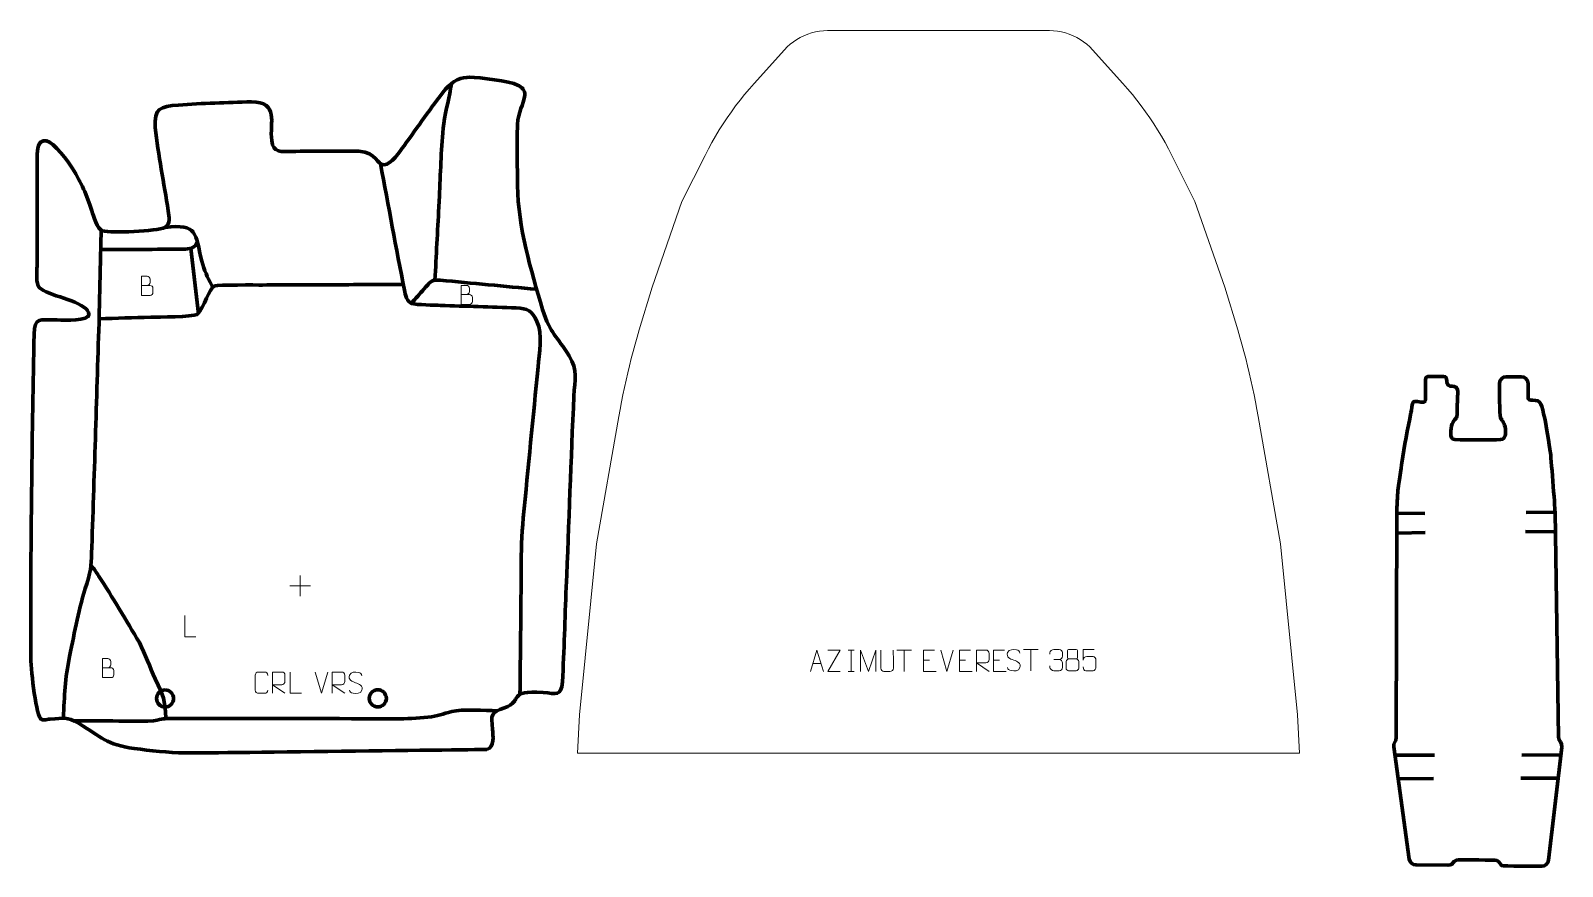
# Model space of a CAD drawing. Header units: millimetres. Extents: x 106 to 1898, y -1 to 976.
import ezdxf

# ---------------------------------------------------------------- set-up
doc = ezdxf.new("R2010")
doc.units = ezdxf.units.MM
for name, color, linetype in [('_home_sasha_proj_2025_eva_layout_dxf_samples_TOYOTA_COROLLA_VERSO_1_layer 2', 7, 'Continuous'), ('_home_sasha_proj_2025_eva_layout_dxf_samples_TOYOTA_COROLLA_VERSO_1_layer 3', 7, 'Continuous'), ('_home_sasha_proj_2025_eva_layout_dxf_samples_ДЕКА_KUGOO_M4_PRO_JILONG_1_layer 2', 7, 'Continuous'), ('_home_sasha_proj_2025_eva_layout_dxf_samples_ДЕКА_KUGOO_M4_PRO_JILONG_1_layer 3', 7, 'Continuous'), ('_home_sasha_proj_2025_eva_layout_dxf_samples_Лодка_Азимут_Эверест_385_1_layer 1', 7, 'Continuous')]:
    doc.layers.add(name, color=color, linetype=linetype)

msp = doc.modelspace()

# ---------------------------------------------------------------- linework, layer by layer
at = {"layer": '_home_sasha_proj_2025_eva_layout_dxf_samples_TOYOTA_COROLLA_VERSO_1_layer 2', "color": 142, "lineweight": 200}
for centre in [(263.7, 194.8), (512.5, 195)]:
    msp.add_ellipse(centre, major_axis=(0, 10), ratio=1, dxfattribs=at)
at = {"layer": '_home_sasha_proj_2025_eva_layout_dxf_samples_TOYOTA_COROLLA_VERSO_1_layer 2', "color": 140, "lineweight": 158}
for points, knots in [([(579.4, 684.2), (580.9, 712.6), (582.4, 741.1), (583.9, 769.6), (583.9, 769.6), (583.9, 769.6), (584.3, 777), (584.3, 777), (584.3, 777), (585.6, 803.2), (586.4, 830.3), (588.4, 856.3), (588.4, 856.3), (589.4, 870.4), (593.8, 888), (596.6, 902.3), (596.6, 902.3), (597.3, 906.2), (598.1, 910.2), (598.8, 914.1)], [0, 0, 0, 0, 0.166667, 0.166667, 0.166667, 0.166667, 0.333333, 0.333333, 0.333333, 0.333333, 0.5, 0.5, 0.5, 0.5, 0.666667, 0.666667, 0.666667, 0.666667, 1, 1, 1, 1]), ([(515.5, 820.5), (524.9, 771.1), (534.1, 721.7), (543.6, 672.3), (543.6, 672.3), (544.4, 667.8), (546.9, 658.4), (552, 656.9), (552, 656.9), (558.1, 655), (578.9, 654.9), (585.7, 654.6), (585.7, 654.6), (615.2, 653.5), (644.9, 652.9), (674.5, 651.6), (674.5, 651.6), (687.7, 651), (693.1, 648.3), (698.7, 635.8), (698.7, 635.8), (705.2, 621.3), (701.6, 598), (700, 582.6), (700, 582.6), (694.3, 523.8), (688.3, 464.9), (682.7, 406), (682.7, 406), (680.8, 385.1), (680.1, 367.3), (680.1, 346.3), (680.1, 346.3), (680.1, 300.9), (679.3, 255.5), (678.9, 210), (678.9, 210), (678.9, 206.5), (678.8, 203.1), (678.8, 199.6)], [0, 0, 0, 0, 0.090909, 0.090909, 0.090909, 0.090909, 0.181818, 0.181818, 0.181818, 0.181818, 0.272727, 0.272727, 0.272727, 0.272727, 0.363636, 0.363636, 0.363636, 0.363636, 0.454545, 0.454545, 0.454545, 0.454545, 0.545455, 0.545455, 0.545455, 0.545455, 0.636364, 0.636364, 0.636364, 0.636364, 0.727273, 0.727273, 0.727273, 0.727273, 0.818182, 0.818182, 0.818182, 0.818182, 1, 1, 1, 1]), ([(144.7, 172), (146, 198.4), (146.6, 217.8), (152, 244.1), (152, 244.1), (158.1, 273.8), (162.7, 299.8), (172, 328.9), (172, 328.9), (178, 347.8), (177.4, 352.6), (178, 371.9), (178, 371.9), (181.1, 462.1), (183.8, 552.4), (186.7, 642.7), (186.7, 642.7), (186.7, 642.7), (189, 742.5), (189, 742.5)], [0, 0, 0, 0, 0.166667, 0.166667, 0.166667, 0.166667, 0.333333, 0.333333, 0.333333, 0.333333, 0.5, 0.5, 0.5, 0.5, 0.666667, 0.666667, 0.666667, 0.666667, 1, 1, 1, 1]), ([(263.6, 745.8), (302.2, 749.9), (298.7, 739.6), (306.6, 706.3), (306.6, 706.3), (309.4, 694.9), (313.2, 688.2), (318.2, 677.9), (318.2, 677.9), (318.2, 677.9), (319, 676.3), (319, 676.3)], [0, 0, 0, 0, 0.25, 0.25, 0.25, 0.25, 0.5, 0.5, 0.5, 0.5, 1, 1, 1, 1]), ([(188.5, 719.9), (220.6, 720.1), (252.8, 720), (284.9, 720.4), (284.9, 720.4), (292.2, 720.5), (298.2, 720.7), (301.4, 728.4)], [0, 0, 0, 0, 0.333333, 0.333333, 0.333333, 0.333333, 1, 1, 1, 1]), ([(698.3, 673.4), (660.6, 676.9), (623, 680.5), (585.3, 684.1), (585.3, 684.1), (574.8, 685.1), (573.4, 681.3), (566.5, 673.6), (566.5, 673.6), (561.6, 668.1), (556.7, 662.5), (551.8, 657)], [0, 0, 0, 0, 0.25, 0.25, 0.25, 0.25, 0.5, 0.5, 0.5, 0.5, 1, 1, 1, 1]), ([(186.6, 638.9), (206.7, 639.6), (226.8, 640.2), (246.9, 640.8), (246.9, 640.8), (255.9, 641), (295.8, 640.7), (301.1, 644.1), (301.1, 644.1), (310.1, 652.9), (314.6, 674.4), (321.9, 677.4), (321.9, 677.4), (325.2, 678.7), (370.2, 678.4), (377.8, 678.4), (377.8, 678.4), (404.4, 678.5), (430.9, 678.5), (457.4, 678.7), (457.4, 678.7), (485.7, 678.8), (514, 679), (542.3, 679.1)], [0, 0, 0, 0, 0.142857, 0.142857, 0.142857, 0.142857, 0.285714, 0.285714, 0.285714, 0.285714, 0.428571, 0.428571, 0.428571, 0.428571, 0.571429, 0.571429, 0.571429, 0.571429, 0.714286, 0.714286, 0.714286, 0.714286, 1, 1, 1, 1]), ([(264.6, 171.4), (263.4, 196.1), (262.2, 195.1), (252.3, 217.7), (252.3, 217.7), (246, 231.8), (239.9, 246.1), (233.8, 260.3), (233.8, 260.3), (218, 286.1), (202.4, 313.1), (186, 338.4), (186, 338.4), (183.2, 342.8), (180.6, 346.3), (177.3, 350.3)], [0, 0, 0, 0, 0.2, 0.2, 0.2, 0.2, 0.4, 0.4, 0.4, 0.4, 0.6, 0.6, 0.6, 0.6, 1, 1, 1, 1]), ([(652.1, 180.5), (638.4, 180.7), (611.2, 182.6), (599.1, 179.6), (599.1, 179.6), (588.1, 176.8), (583.1, 174.3), (571, 172.9), (571, 172.9), (546.5, 170.2), (520.4, 171.2), (495.7, 171.2), (495.7, 171.2), (421.3, 171.3), (346.9, 171.6), (272.6, 171.5), (272.6, 171.5), (264.3, 171.5), (262.4, 171.5), (254.5, 169.4), (254.5, 169.4), (246, 167.3), (208.6, 168.5), (197.2, 168.6), (197.2, 168.6), (184.8, 168.7), (172.3, 168.7), (159.8, 168.8), (159.8, 168.8), (159.8, 168.8), (156.8, 168.8), (156.8, 168.8)], [0, 0, 0, 0, 0.111111, 0.111111, 0.111111, 0.111111, 0.222222, 0.222222, 0.222222, 0.222222, 0.333333, 0.333333, 0.333333, 0.333333, 0.444444, 0.444444, 0.444444, 0.444444, 0.555556, 0.555556, 0.555556, 0.555556, 0.666667, 0.666667, 0.666667, 0.666667, 0.777778, 0.777778, 0.777778, 0.777778, 1, 1, 1, 1])]:
    msp.add_open_spline(points, degree=3, knots=knots, dxfattribs=at)
msp.add_open_spline([(294, 721), (294, 721), (302.8, 644.6), (302.8, 644.6)], degree=3, dxfattribs=at)
at = {"layer": '_home_sasha_proj_2025_eva_layout_dxf_samples_TOYOTA_COROLLA_VERSO_1_layer 3', "color": 242, "lineweight": 158}
msp.add_open_spline([(640, 135.2), (649.3, 138), (647.4, 151.4), (646.7, 158.7), (646.7, 158.7), (644.9, 176.5), (644.4, 178), (660.6, 183.8), (660.6, 183.8), (683.6, 192.1), (662.9, 204.7), (706, 201.8), (706, 201.8), (721.6, 200.8), (726.5, 196.6), (728.5, 214.2), (728.5, 214.2), (730.5, 251), (731.4, 288.2), (732.9, 325), (732.9, 325), (736.1, 399.5), (738.4, 474.1), (741.9, 548.6), (741.9, 548.6), (742.8, 567.5), (746.8, 578.5), (736.4, 595.6), (736.4, 595.6), (721.7, 618.9), (714.7, 620.7), (705.3, 649.6), (705.3, 649.6), (691.4, 696.8), (676.8, 745.2), (675.8, 794.8), (675.8, 794.8), (675.9, 818.4), (675, 842.7), (675.9, 866.2), (675.9, 866.2), (676.7, 881.2), (683.2, 888.9), (684.5, 900.6), (684.5, 900.6), (684.9, 906.1), (681.3, 909.8), (676, 912.3), (676, 912.3), (667.4, 916.5), (630.8, 921.6), (620.3, 921.4), (620.3, 921.4), (610.1, 921.2), (600.6, 918.2), (591.8, 907.3), (591.8, 907.3), (574.8, 886.4), (559.3, 863.1), (543.2, 841.3), (543.2, 841.3), (538.4, 834.9), (528.2, 818.8), (519.9, 819), (519.9, 819), (511.1, 819.2), (511.6, 833), (490.3, 834.9), (490.3, 834.9), (464.4, 835.3), (437.7, 835), (411.8, 834.6), (411.8, 834.6), (399.8, 834.3), (390.1, 832.6), (388.4, 847.3), (388.4, 847.3), (385.8, 868.8), (397.6, 891.9), (364.5, 892.8), (364.5, 892.8), (336.3, 891.6), (307.4, 891), (279.3, 888.9), (279.3, 888.9), (258.1, 887.2), (250.3, 885.2), (252.3, 862.5), (252.3, 862.5), (255.8, 830.4), (262.3, 797.2), (267.4, 765.2), (267.4, 765.2), (268.5, 757.6), (270.8, 750.7), (263.6, 745.8), (263.6, 745.8), (254.1, 741.3), (200.6, 738.8), (190.6, 741.7), (190.6, 741.7), (184.5, 743.5), (179.8, 759.5), (178, 765.1), (178, 765.1), (171.7, 784.3), (166.2, 797.4), (155.4, 814.7), (155.4, 814.7), (150.5, 822.5), (134, 845.3), (125, 847), (125, 847), (114.4, 848.9), (114.2, 836), (114.1, 828.9), (114.1, 828.9), (113.6, 786.1), (114.4, 743.3), (113.9, 700.5), (113.9, 700.5), (113.8, 693.5), (112, 680.1), (117, 675.1), (117, 675.1), (125.8, 666.2), (164.9, 660.5), (173.1, 648.4), (173.1, 648.4), (174.9, 645.6), (175.2, 643), (173.4, 641.5), (173.4, 641.5), (166.9, 635.8), (139.2, 637.6), (135.1, 637.6), (135.1, 637.6), (117.4, 637.6), (111.1, 641), (110.4, 621.1), (110.4, 621.1), (108.4, 505.5), (106.4, 390), (106.6, 274.4), (106.6, 274.4), (106.6, 264.4), (106.6, 254.4), (106.5, 244.4), (106.5, 244.4), (106.5, 233.4), (111.9, 179.5), (117.8, 171.5), (117.8, 171.5), (120.3, 168.1), (124.3, 170.5), (129.2, 170.7), (129.2, 170.7), (146.1, 171.4), (147.4, 174.3), (163.2, 165.4), (163.2, 165.4), (189.6, 149.6), (194.9, 140.9), (227.7, 136.3), (227.7, 136.3), (246.2, 134), (268, 131.4), (286.5, 131.2), (286.5, 131.2), (305, 130.9), (640, 135.2), (640, 135.2)], degree=3, knots=[0, 0, 0, 0, 0.022727, 0.022727, 0.022727, 0.022727, 0.045455, 0.045455, 0.045455, 0.045455, 0.068182, 0.068182, 0.068182, 0.068182, 0.090909, 0.090909, 0.090909, 0.090909, 0.113636, 0.113636, 0.113636, 0.113636, 0.136364, 0.136364, 0.136364, 0.136364, 0.159091, 0.159091, 0.159091, 0.159091, 0.181818, 0.181818, 0.181818, 0.181818, 0.204545, 0.204545, 0.204545, 0.204545, 0.227273, 0.227273, 0.227273, 0.227273, 0.25, 0.25, 0.25, 0.25, 0.272727, 0.272727, 0.272727, 0.272727, 0.295455, 0.295455, 0.295455, 0.295455, 0.318182, 0.318182, 0.318182, 0.318182, 0.340909, 0.340909, 0.340909, 0.340909, 0.363636, 0.363636, 0.363636, 0.363636, 0.386364, 0.386364, 0.386364, 0.386364, 0.409091, 0.409091, 0.409091, 0.409091, 0.431818, 0.431818, 0.431818, 0.431818, 0.454545, 0.454545, 0.454545, 0.454545, 0.477273, 0.477273, 0.477273, 0.477273, 0.5, 0.5, 0.5, 0.5, 0.522727, 0.522727, 0.522727, 0.522727, 0.545455, 0.545455, 0.545455, 0.545455, 0.568182, 0.568182, 0.568182, 0.568182, 0.590909, 0.590909, 0.590909, 0.590909, 0.613636, 0.613636, 0.613636, 0.613636, 0.636364, 0.636364, 0.636364, 0.636364, 0.659091, 0.659091, 0.659091, 0.659091, 0.681818, 0.681818, 0.681818, 0.681818, 0.704545, 0.704545, 0.704545, 0.704545, 0.727273, 0.727273, 0.727273, 0.727273, 0.75, 0.75, 0.75, 0.75, 0.772727, 0.772727, 0.772727, 0.772727, 0.795455, 0.795455, 0.795455, 0.795455, 0.818182, 0.818182, 0.818182, 0.818182, 0.840909, 0.840909, 0.840909, 0.840909, 0.863636, 0.863636, 0.863636, 0.863636, 0.886364, 0.886364, 0.886364, 0.886364, 0.909091, 0.909091, 0.909091, 0.909091, 0.931818, 0.931818, 0.931818, 0.931818, 0.954545, 0.954545, 0.954545, 0.954545, 1, 1, 1, 1], dxfattribs=at)
at = {"layer": '_home_sasha_proj_2025_eva_layout_dxf_samples_TOYOTA_COROLLA_VERSO_1_layer 3', "color": 250, "lineweight": 9}
for points, knots in [([(236.3, 677.9), (239.5, 677.9), (242.8, 677.9), (246, 677.9), (246, 677.9), (247.8, 677.9), (249.5, 676.3), (249.5, 674.5), (249.5, 674.5), (249.5, 673.5), (249.5, 670.8), (249.5, 669.8), (249.5, 669.8), (249.6, 668.1), (248.2, 666.3), (246.1, 666.3), (246.1, 666.3), (242.8, 666.3), (239.6, 666.3), (236.3, 666.3), (236.3, 666.3), (236.3, 673.8), (236.3, 681.2), (236.3, 688.7), (236.3, 688.7), (238.4, 688.7), (240.6, 688.7), (242.7, 688.7), (242.7, 688.7), (244.2, 688.7), (246.1, 687), (246.1, 685.2), (246.1, 685.2), (246.1, 683.3), (246.1, 683.2), (246.1, 681.4), (246.1, 681.4), (246.1, 679.5), (244.4, 677.9), (242.6, 677.9)], [0, 0, 0, 0, 0.090909, 0.090909, 0.090909, 0.090909, 0.181818, 0.181818, 0.181818, 0.181818, 0.272727, 0.272727, 0.272727, 0.272727, 0.363636, 0.363636, 0.363636, 0.363636, 0.454545, 0.454545, 0.454545, 0.454545, 0.545455, 0.545455, 0.545455, 0.545455, 0.636364, 0.636364, 0.636364, 0.636364, 0.727273, 0.727273, 0.727273, 0.727273, 0.818182, 0.818182, 0.818182, 0.818182, 1, 1, 1, 1]), ([(609.9, 667.3), (613.1, 667.3), (616.4, 667.3), (619.7, 667.3), (619.7, 667.3), (621.4, 667.3), (623.2, 665.7), (623.2, 663.9), (623.2, 663.9), (623.2, 662.9), (623.2, 660.1), (623.2, 659.1), (623.2, 659.1), (623.2, 657.4), (621.8, 655.6), (619.7, 655.7), (619.7, 655.7), (616.4, 655.7), (613.2, 655.7), (609.9, 655.7), (609.9, 655.7), (609.9, 663.1), (609.9, 670.6), (609.9, 678), (609.9, 678), (612.1, 678), (614.2, 678), (616.3, 678), (616.3, 678), (617.8, 678), (619.7, 676.3), (619.7, 674.6), (619.7, 674.6), (619.7, 672.7), (619.7, 672.6), (619.7, 670.7), (619.7, 670.7), (619.7, 668.9), (618.1, 667.3), (616.3, 667.3)], [0, 0, 0, 0, 0.090909, 0.090909, 0.090909, 0.090909, 0.181818, 0.181818, 0.181818, 0.181818, 0.272727, 0.272727, 0.272727, 0.272727, 0.363636, 0.363636, 0.363636, 0.363636, 0.454545, 0.454545, 0.454545, 0.454545, 0.545455, 0.545455, 0.545455, 0.545455, 0.636364, 0.636364, 0.636364, 0.636364, 0.727273, 0.727273, 0.727273, 0.727273, 0.818182, 0.818182, 0.818182, 0.818182, 1, 1, 1, 1]), ([(299.6, 266.8), (299.6, 266.8), (286.7, 266.8), (286.7, 266.8), (286.7, 266.8), (286.7, 266.8), (286.7, 291.8), (286.7, 291.8)], [0, 0, 0, 0, 0.333333, 0.333333, 0.333333, 0.333333, 1, 1, 1, 1]), ([(190.5, 230.8), (193.8, 230.8), (197, 230.8), (200.3, 230.8), (200.3, 230.8), (202.1, 230.8), (203.8, 229.2), (203.8, 227.4), (203.8, 227.4), (203.8, 226.4), (203.8, 223.6), (203.8, 222.6), (203.8, 222.6), (203.8, 221), (202.4, 219.2), (200.3, 219.2), (200.3, 219.2), (197.1, 219.2), (193.8, 219.2), (190.6, 219.2), (190.6, 219.2), (190.6, 226.6), (190.6, 234.1), (190.6, 241.5), (190.6, 241.5), (192.7, 241.5), (194.8, 241.5), (196.9, 241.5), (196.9, 241.5), (198.4, 241.6), (200.3, 239.8), (200.3, 238.1), (200.3, 238.1), (200.3, 236.2), (200.3, 236.1), (200.3, 234.2), (200.3, 234.2), (200.3, 232.4), (198.7, 230.8), (196.9, 230.8)], [0, 0, 0, 0, 0.090909, 0.090909, 0.090909, 0.090909, 0.181818, 0.181818, 0.181818, 0.181818, 0.272727, 0.272727, 0.272727, 0.272727, 0.363636, 0.363636, 0.363636, 0.363636, 0.454545, 0.454545, 0.454545, 0.454545, 0.545455, 0.545455, 0.545455, 0.545455, 0.636364, 0.636364, 0.636364, 0.636364, 0.727273, 0.727273, 0.727273, 0.727273, 0.818182, 0.818182, 0.818182, 0.818182, 1, 1, 1, 1]), ([(384, 204.7), (383.9, 202.4), (382.2, 200.9), (380.1, 200.9), (380.1, 200.9), (377.7, 200.9), (375.4, 200.9), (373.1, 200.9), (373.1, 200.9), (371.2, 200.8), (369.2, 202.6), (369.2, 204.7), (369.2, 204.7), (369.2, 210.4), (369.2, 216.2), (369.2, 222), (369.2, 222), (369.2, 224.1), (370.9, 225.8), (373.1, 225.8), (373.1, 225.8), (375.4, 225.8), (377.7, 225.8), (380.1, 225.8), (380.1, 225.8), (382, 225.8), (384, 224.4), (384, 221.9)], [0, 0, 0, 0, 0.125, 0.125, 0.125, 0.125, 0.25, 0.25, 0.25, 0.25, 0.375, 0.375, 0.375, 0.375, 0.5, 0.5, 0.5, 0.5, 0.625, 0.625, 0.625, 0.625, 0.75, 0.75, 0.75, 0.75, 1, 1, 1, 1]), ([(389.3, 200.9), (389.3, 200.9), (389.3, 225.8), (389.3, 225.8), (389.3, 225.8), (392.9, 225.8), (396.5, 225.8), (400.1, 225.8), (400.1, 225.8), (402.4, 225.8), (403.9, 224.3), (403.9, 221.9), (403.9, 221.9), (403.9, 219.9), (403.9, 216.8), (403.9, 214.8), (403.9, 214.8), (403.9, 212.9), (402.1, 211), (400.1, 210.9), (400.1, 210.9), (400.1, 210.9), (389.3, 210.9), (389.3, 210.9), (389.3, 210.9), (389.3, 210.9), (403.9, 200.9), (403.9, 200.9)], [0, 0, 0, 0, 0.125, 0.125, 0.125, 0.125, 0.25, 0.25, 0.25, 0.25, 0.375, 0.375, 0.375, 0.375, 0.5, 0.5, 0.5, 0.5, 0.625, 0.625, 0.625, 0.625, 0.75, 0.75, 0.75, 0.75, 1, 1, 1, 1]), ([(423.1, 200.9), (423.1, 200.9), (410.1, 200.9), (410.1, 200.9), (410.1, 200.9), (410.1, 200.9), (410.1, 225.8), (410.1, 225.8)], [0, 0, 0, 0, 0.333333, 0.333333, 0.333333, 0.333333, 1, 1, 1, 1]), ([(459.3, 200.9), (459.3, 200.9), (459.3, 225.8), (459.3, 225.8), (459.3, 225.8), (462.9, 225.8), (466.5, 225.8), (470.1, 225.8), (470.1, 225.8), (472.4, 225.8), (473.9, 224.3), (473.9, 221.9), (473.9, 221.9), (473.9, 219.9), (473.9, 216.8), (473.9, 214.8), (473.9, 214.8), (473.9, 212.9), (472.1, 211), (470.1, 210.9), (470.1, 210.9), (470.1, 210.9), (459.3, 210.9), (459.3, 210.9), (459.3, 210.9), (459.3, 210.9), (473.9, 200.9), (473.9, 200.9)], [0, 0, 0, 0, 0.125, 0.125, 0.125, 0.125, 0.25, 0.25, 0.25, 0.25, 0.375, 0.375, 0.375, 0.375, 0.5, 0.5, 0.5, 0.5, 0.625, 0.625, 0.625, 0.625, 0.75, 0.75, 0.75, 0.75, 1, 1, 1, 1]), ([(486.6, 213.3), (482.4, 214.8), (477.5, 216.6), (479.5, 222.1), (479.5, 222.1), (481, 226.3), (486.2, 225.9), (489.8, 225.3), (489.8, 225.3), (492.6, 224.8), (493.5, 223.6), (493.8, 221.5)], [0, 0, 0, 0, 0.25, 0.25, 0.25, 0.25, 0.5, 0.5, 0.5, 0.5, 1, 1, 1, 1]), ([(486.6, 213.3), (490.6, 211.7), (495.7, 209.8), (493.8, 204.4), (493.8, 204.4), (492.4, 200.2), (487.5, 200.4), (483.7, 201), (483.7, 201), (481, 201.4), (479.8, 202.6), (479.4, 204.7)], [0, 0, 0, 0, 0.25, 0.25, 0.25, 0.25, 0.5, 0.5, 0.5, 0.5, 1, 1, 1, 1])]:
    msp.add_open_spline(points, degree=3, knots=knots, dxfattribs=at)
for points in [[(409.8, 326.6), (409.8, 326.6), (433.8, 326.6), (433.8, 326.6)], [(421.8, 338.6), (421.8, 338.6), (421.8, 314.6), (421.8, 314.6)], [(446.6, 200.9), (446.6, 200.9), (439.3, 225.8), (439.3, 225.8)], [(453.9, 225.8), (453.9, 225.8), (446.6, 200.9), (446.6, 200.9)]]:
    msp.add_open_spline(points, degree=3, dxfattribs=at)
at = {"layer": '_home_sasha_proj_2025_eva_layout_dxf_samples_ДЕКА_KUGOO_M4_PRO_JILONG_1_layer 2', "color": 242, "lineweight": 158}
msp.add_open_spline([(1849.8, 571.2), (1849.8, 571.2), (1832.5, 571.1), (1832.5, 571.1), (1832.5, 571.1), (1828, 571.1), (1824.5, 567.4), (1824.5, 563), (1824.5, 563), (1824.6, 557.1), (1824.6, 526.7), (1825.8, 523.5), (1825.8, 523.5), (1828, 518), (1830.7, 517.7), (1831.5, 509.8), (1831.5, 509.8), (1831.9, 505.4), (1831.9, 497.7), (1825.9, 497.6), (1825.9, 497.6), (1817.3, 497.5), (1773.3, 496.3), (1769.2, 498.6), (1769.2, 498.6), (1766.1, 501.2), (1767.6, 514.1), (1769.9, 517.8), (1769.9, 517.8), (1773.7, 523.9), (1775.1, 520.4), (1774.9, 529.8), (1774.9, 529.8), (1774.8, 537.5), (1775.8, 546.2), (1775.7, 553.9), (1775.7, 553.9), (1775.7, 556.5), (1774.6, 557.8), (1773.4, 558.9), (1773.4, 558.9), (1771.2, 560.9), (1766.8, 559.1), (1765.1, 560.7), (1765.1, 560.7), (1763.7, 561.9), (1763.3, 563.6), (1763.1, 564.6), (1763.1, 564.6), (1762.8, 566.7), (1762.4, 569.9), (1761.3, 571), (1761.3, 571), (1760.7, 571.5), (1747.9, 571.6), (1746.5, 571.5), (1746.5, 571.5), (1741.4, 571.3), (1738.1, 572.6), (1738, 568), (1738, 568), (1738, 564), (1738.1, 556.9), (1738.1, 556), (1738.1, 556), (1738.2, 549.8), (1738.4, 542.8), (1737.4, 542), (1737.4, 542), (1734.6, 539.9), (1726.8, 543.4), (1723.9, 541.7), (1723.9, 541.7), (1722.6, 541), (1721.4, 530.9), (1721, 529.2), (1721, 529.2), (1717, 509.9), (1713.3, 490.1), (1710.4, 470.6), (1710.4, 470.6), (1709.8, 466.5), (1705.8, 440.4), (1705.7, 438.6), (1705.7, 438.6), (1705.4, 432.4), (1704.5, 418.3), (1704.5, 413), (1704.5, 413), (1704.5, 413), (1703.8, 149.1), (1703.8, 149.1), (1703.8, 149.1), (1703.8, 144.5), (1700.1, 143.1), (1700.8, 138.2), (1700.8, 138.2), (1700.8, 138.2), (1719, 7.1), (1719, 7.1), (1719, 7.1), (1719.6, 3.1), (1722.9, 0.2), (1726.9, 0.2), (1726.9, 0.2), (1726.9, 0.2), (1764.3, -0.1), (1764.3, -0.1), (1764.3, -0.1), (1772, -0.1), (1769, 6.2), (1776.6, 6.1), (1776.6, 6.1), (1782, 6.1), (1819.4, 6), (1821.3, 5.4), (1821.3, 5.4), (1824.3, 4.5), (1825.8, 0.2), (1827, -0.5), (1827, -0.5), (1828.9, -1.5), (1868.3, -1.3), (1873.9, -1.3), (1873.9, -1.3), (1878, -1.4), (1881.4, 1.7), (1881.9, 5.7), (1881.9, 5.7), (1881.9, 5.7), (1897.4, 138.1), (1897.4, 138.1), (1897.4, 138.1), (1898.1, 143.9), (1893.6, 144.2), (1893.5, 149.6), (1893.5, 149.6), (1893.5, 149.6), (1889.5, 412.6), (1889.5, 412.6), (1889.5, 412.6), (1889.4, 419.6), (1884.7, 479), (1884, 483.6), (1884, 483.6), (1883.2, 488.4), (1878.1, 520.4), (1877.6, 522.2), (1877.6, 522.2), (1873.3, 538.3), (1874.1, 544.2), (1863, 543.6), (1863, 543.6), (1860.9, 543.5), (1858.5, 543.8), (1857.9, 546), (1857.9, 546), (1857.9, 546), (1857.9, 563.3), (1857.9, 563.3), (1857.9, 563.3), (1857.8, 567.7), (1854.3, 571.3), (1849.8, 571.2)], degree=3, knots=[0, 0, 0, 0, 0.02381, 0.02381, 0.02381, 0.02381, 0.047619, 0.047619, 0.047619, 0.047619, 0.071429, 0.071429, 0.071429, 0.071429, 0.095238, 0.095238, 0.095238, 0.095238, 0.119048, 0.119048, 0.119048, 0.119048, 0.142857, 0.142857, 0.142857, 0.142857, 0.166667, 0.166667, 0.166667, 0.166667, 0.190476, 0.190476, 0.190476, 0.190476, 0.214286, 0.214286, 0.214286, 0.214286, 0.238095, 0.238095, 0.238095, 0.238095, 0.261905, 0.261905, 0.261905, 0.261905, 0.285714, 0.285714, 0.285714, 0.285714, 0.309524, 0.309524, 0.309524, 0.309524, 0.333333, 0.333333, 0.333333, 0.333333, 0.357143, 0.357143, 0.357143, 0.357143, 0.380952, 0.380952, 0.380952, 0.380952, 0.404762, 0.404762, 0.404762, 0.404762, 0.428571, 0.428571, 0.428571, 0.428571, 0.452381, 0.452381, 0.452381, 0.452381, 0.47619, 0.47619, 0.47619, 0.47619, 0.5, 0.5, 0.5, 0.5, 0.52381, 0.52381, 0.52381, 0.52381, 0.547619, 0.547619, 0.547619, 0.547619, 0.571429, 0.571429, 0.571429, 0.571429, 0.595238, 0.595238, 0.595238, 0.595238, 0.619048, 0.619048, 0.619048, 0.619048, 0.642857, 0.642857, 0.642857, 0.642857, 0.666667, 0.666667, 0.666667, 0.666667, 0.690476, 0.690476, 0.690476, 0.690476, 0.714286, 0.714286, 0.714286, 0.714286, 0.738095, 0.738095, 0.738095, 0.738095, 0.761905, 0.761905, 0.761905, 0.761905, 0.785714, 0.785714, 0.785714, 0.785714, 0.809524, 0.809524, 0.809524, 0.809524, 0.833333, 0.833333, 0.833333, 0.833333, 0.857143, 0.857143, 0.857143, 0.857143, 0.880952, 0.880952, 0.880952, 0.880952, 0.904762, 0.904762, 0.904762, 0.904762, 0.928571, 0.928571, 0.928571, 0.928571, 0.952381, 0.952381, 0.952381, 0.952381, 1, 1, 1, 1], dxfattribs=at)
at = {"layer": '_home_sasha_proj_2025_eva_layout_dxf_samples_ДЕКА_KUGOO_M4_PRO_JILONG_1_layer 3', "color": 142, "lineweight": 158}
for points in [[(1889.5, 412.6), (1889.5, 412.6), (1855.6, 412.3), (1855.6, 412.3)], [(1706.1, 411.4), (1706.1, 411.4), (1737.1, 411.1), (1737.1, 411.1)], [(1706.2, 388.2), (1706.2, 388.2), (1737.6, 388.8), (1737.6, 388.8)], [(1887.9, 389.9), (1887.9, 389.9), (1855.1, 390.1), (1855.1, 390.1)], [(1703.4, 128.5), (1703.4, 128.5), (1748.7, 128.7), (1748.7, 128.7)], [(1894.7, 128.9), (1894.7, 128.9), (1850.5, 128.7), (1850.5, 128.7)], [(1707.6, 101), (1707.6, 101), (1747.2, 101.2), (1747.2, 101.2)], [(1892, 101.6), (1892, 101.6), (1849.6, 101.6), (1849.6, 101.6)]]:
    msp.add_open_spline(points, degree=3, dxfattribs=at)
at = {"layer": '_home_sasha_proj_2025_eva_layout_dxf_samples_Лодка_Азимут_Эверест_385_1_layer 1', "color": 242, "lineweight": 9}
msp.add_open_spline([(1038.6, 975.9), (1038.6, 975.9), (1298.1, 975.9), (1298.1, 975.9), (1298.1, 975.9), (1298.1, 975.9), (1302.8, 975.7), (1302.8, 975.7), (1302.8, 975.7), (1302.8, 975.7), (1307.5, 975.2), (1307.5, 975.2), (1307.5, 975.2), (1307.5, 975.2), (1312.2, 974.4), (1312.2, 974.4), (1312.2, 974.4), (1312.2, 974.4), (1316.8, 973.3), (1316.8, 973.3), (1316.8, 973.3), (1316.8, 973.3), (1321.3, 971.8), (1321.3, 971.8), (1321.3, 971.8), (1321.3, 971.8), (1325.7, 970), (1325.7, 970), (1325.7, 970), (1325.7, 970), (1330, 967.9), (1330, 967.9), (1330, 967.9), (1330, 967.9), (1334.1, 965.5), (1334.1, 965.5), (1334.1, 965.5), (1334.1, 965.5), (1338, 962.9), (1338, 962.9), (1338, 962.9), (1338, 962.9), (1341.8, 960), (1341.8, 960), (1341.8, 960), (1341.8, 960), (1345.3, 956.8), (1345.3, 956.8), (1345.3, 956.8), (1345.3, 956.8), (1348.6, 953.4), (1348.6, 953.4), (1348.6, 953.4), (1348.6, 953.4), (1384, 914), (1384, 914), (1384, 914), (1384, 914), (1389.6, 907.7), (1389.6, 907.7), (1389.6, 907.7), (1389.6, 907.7), (1395.1, 901.2), (1395.1, 901.2), (1395.1, 901.2), (1395.1, 901.2), (1400.4, 894.5), (1400.4, 894.5), (1400.4, 894.5), (1400.4, 894.5), (1405.6, 887.8), (1405.6, 887.8), (1405.6, 887.8), (1405.6, 887.8), (1410.6, 880.9), (1410.6, 880.9), (1410.6, 880.9), (1410.6, 880.9), (1415.5, 873.9), (1415.5, 873.9), (1415.5, 873.9), (1415.5, 873.9), (1420.2, 866.9), (1420.2, 866.9), (1420.2, 866.9), (1420.2, 866.9), (1424.7, 859.7), (1424.7, 859.7), (1424.7, 859.7), (1424.7, 859.7), (1429.1, 852.4), (1429.1, 852.4), (1429.1, 852.4), (1429.1, 852.4), (1433.4, 845), (1433.4, 845), (1433.4, 845), (1433.4, 845), (1437.4, 837.5), (1437.4, 837.5), (1437.4, 837.5), (1437.4, 837.5), (1441.3, 830), (1441.3, 830), (1441.3, 830), (1441.3, 830), (1468.3, 775.9), (1468.3, 775.9), (1468.3, 775.9), (1468.3, 775.9), (1503.3, 675.9), (1503.3, 675.9), (1503.3, 675.9), (1503.3, 675.9), (1518.3, 625.9), (1518.3, 625.9), (1518.3, 625.9), (1518.3, 625.9), (1520.8, 617.5), (1520.8, 617.5), (1520.8, 617.5), (1520.8, 617.5), (1523.2, 609.2), (1523.2, 609.2), (1523.2, 609.2), (1523.2, 609.2), (1525.5, 600.8), (1525.5, 600.8), (1525.5, 600.8), (1525.5, 600.8), (1527.7, 592.4), (1527.7, 592.4), (1527.7, 592.4), (1527.7, 592.4), (1529.8, 584), (1529.8, 584), (1529.8, 584), (1529.8, 584), (1531.8, 575.5), (1531.8, 575.5), (1531.8, 575.5), (1531.8, 575.5), (1533.8, 567.1), (1533.8, 567.1), (1533.8, 567.1), (1533.8, 567.1), (1535.7, 558.6), (1535.7, 558.6), (1535.7, 558.6), (1535.7, 558.6), (1537.5, 550.1), (1537.5, 550.1), (1537.5, 550.1), (1537.5, 550.1), (1539.2, 541.6), (1539.2, 541.6), (1539.2, 541.6), (1539.2, 541.6), (1540.8, 533), (1540.8, 533), (1540.8, 533), (1540.8, 533), (1542.3, 524.5), (1542.3, 524.5), (1542.3, 524.5), (1542.3, 524.5), (1568.3, 375.9), (1568.3, 375.9), (1568.3, 375.9), (1568.3, 375.9), (1588.3, 175.9), (1588.3, 175.9), (1588.3, 175.9), (1588.3, 175.9), (1590.6, 130.9), (1590.6, 130.9), (1590.6, 130.9), (1590.6, 130.9), (746.1, 130.9), (746.1, 130.9), (746.1, 130.9), (746.1, 130.9), (748.3, 175.9), (748.3, 175.9), (748.3, 175.9), (748.3, 175.9), (768.3, 375.9), (768.3, 375.9), (768.3, 375.9), (768.3, 375.9), (794.3, 524.5), (794.3, 524.5), (794.3, 524.5), (794.3, 524.5), (795.9, 533), (795.9, 533), (795.9, 533), (795.9, 533), (797.5, 541.6), (797.5, 541.6), (797.5, 541.6), (797.5, 541.6), (799.2, 550.1), (799.2, 550.1), (799.2, 550.1), (799.2, 550.1), (801, 558.6), (801, 558.6), (801, 558.6), (801, 558.6), (802.9, 567.1), (802.9, 567.1), (802.9, 567.1), (802.9, 567.1), (804.8, 575.5), (804.8, 575.5), (804.8, 575.5), (804.8, 575.5), (806.9, 584), (806.9, 584), (806.9, 584), (806.9, 584), (809, 592.4), (809, 592.4), (809, 592.4), (809, 592.4), (811.2, 600.8), (811.2, 600.8), (811.2, 600.8), (811.2, 600.8), (813.5, 609.2), (813.5, 609.2), (813.5, 609.2), (813.5, 609.2), (815.9, 617.5), (815.9, 617.5), (815.9, 617.5), (815.9, 617.5), (818.3, 625.9), (818.3, 625.9), (818.3, 625.9), (818.3, 625.9), (833.3, 675.9), (833.3, 675.9), (833.3, 675.9), (833.3, 675.9), (868.3, 775.9), (868.3, 775.9), (868.3, 775.9), (868.3, 775.9), (895.4, 830), (895.4, 830), (895.4, 830), (895.4, 830), (899.3, 837.5), (899.3, 837.5), (899.3, 837.5), (899.3, 837.5), (903.3, 845), (903.3, 845), (903.3, 845), (903.3, 845), (907.6, 852.4), (907.6, 852.4), (907.6, 852.4), (907.6, 852.4), (911.9, 859.7), (911.9, 859.7), (911.9, 859.7), (911.9, 859.7), (916.5, 866.9), (916.5, 866.9), (916.5, 866.9), (916.5, 866.9), (921.2, 873.9), (921.2, 873.9), (921.2, 873.9), (921.2, 873.9), (926.1, 880.9), (926.1, 880.9), (926.1, 880.9), (926.1, 880.9), (931.1, 887.8), (931.1, 887.8), (931.1, 887.8), (931.1, 887.8), (936.3, 894.5), (936.3, 894.5), (936.3, 894.5), (936.3, 894.5), (941.6, 901.2), (941.6, 901.2), (941.6, 901.2), (941.6, 901.2), (947.1, 907.7), (947.1, 907.7), (947.1, 907.7), (947.1, 907.7), (952.7, 914), (952.7, 914), (952.7, 914), (952.7, 914), (988.1, 953.4), (988.1, 953.4), (988.1, 953.4), (988.1, 953.4), (991.4, 956.8), (991.4, 956.8), (991.4, 956.8), (991.4, 956.8), (994.9, 960), (994.9, 960), (994.9, 960), (994.9, 960), (998.6, 962.9), (998.6, 962.9), (998.6, 962.9), (998.6, 962.9), (1002.6, 965.5), (1002.6, 965.5), (1002.6, 965.5), (1002.6, 965.5), (1006.7, 967.9), (1006.7, 967.9), (1006.7, 967.9), (1006.7, 967.9), (1011, 970), (1011, 970), (1011, 970), (1011, 970), (1015.4, 971.8), (1015.4, 971.8), (1015.4, 971.8), (1015.4, 971.8), (1019.9, 973.3), (1019.9, 973.3), (1019.9, 973.3), (1019.9, 973.3), (1024.5, 974.4), (1024.5, 974.4), (1024.5, 974.4), (1024.5, 974.4), (1029.2, 975.2), (1029.2, 975.2), (1029.2, 975.2), (1029.2, 975.2), (1033.9, 975.7), (1033.9, 975.7), (1033.9, 975.7), (1033.9, 975.7), (1038.6, 975.9), (1038.6, 975.9)], degree=3, knots=[0, 0, 0, 0, 0.011236, 0.011236, 0.011236, 0.011236, 0.022472, 0.022472, 0.022472, 0.022472, 0.033708, 0.033708, 0.033708, 0.033708, 0.044944, 0.044944, 0.044944, 0.044944, 0.05618, 0.05618, 0.05618, 0.05618, 0.067416, 0.067416, 0.067416, 0.067416, 0.078652, 0.078652, 0.078652, 0.078652, 0.089888, 0.089888, 0.089888, 0.089888, 0.101124, 0.101124, 0.101124, 0.101124, 0.11236, 0.11236, 0.11236, 0.11236, 0.123596, 0.123596, 0.123596, 0.123596, 0.134831, 0.134831, 0.134831, 0.134831, 0.146067, 0.146067, 0.146067, 0.146067, 0.157303, 0.157303, 0.157303, 0.157303, 0.168539, 0.168539, 0.168539, 0.168539, 0.179775, 0.179775, 0.179775, 0.179775, 0.191011, 0.191011, 0.191011, 0.191011, 0.202247, 0.202247, 0.202247, 0.202247, 0.213483, 0.213483, 0.213483, 0.213483, 0.224719, 0.224719, 0.224719, 0.224719, 0.235955, 0.235955, 0.235955, 0.235955, 0.247191, 0.247191, 0.247191, 0.247191, 0.258427, 0.258427, 0.258427, 0.258427, 0.269663, 0.269663, 0.269663, 0.269663, 0.280899, 0.280899, 0.280899, 0.280899, 0.292135, 0.292135, 0.292135, 0.292135, 0.303371, 0.303371, 0.303371, 0.303371, 0.314607, 0.314607, 0.314607, 0.314607, 0.325843, 0.325843, 0.325843, 0.325843, 0.337079, 0.337079, 0.337079, 0.337079, 0.348315, 0.348315, 0.348315, 0.348315, 0.359551, 0.359551, 0.359551, 0.359551, 0.370787, 0.370787, 0.370787, 0.370787, 0.382022, 0.382022, 0.382022, 0.382022, 0.393258, 0.393258, 0.393258, 0.393258, 0.404494, 0.404494, 0.404494, 0.404494, 0.41573, 0.41573, 0.41573, 0.41573, 0.426966, 0.426966, 0.426966, 0.426966, 0.438202, 0.438202, 0.438202, 0.438202, 0.449438, 0.449438, 0.449438, 0.449438, 0.460674, 0.460674, 0.460674, 0.460674, 0.47191, 0.47191, 0.47191, 0.47191, 0.483146, 0.483146, 0.483146, 0.483146, 0.494382, 0.494382, 0.494382, 0.494382, 0.505618, 0.505618, 0.505618, 0.505618, 0.516854, 0.516854, 0.516854, 0.516854, 0.52809, 0.52809, 0.52809, 0.52809, 0.539326, 0.539326, 0.539326, 0.539326, 0.550562, 0.550562, 0.550562, 0.550562, 0.561798, 0.561798, 0.561798, 0.561798, 0.573034, 0.573034, 0.573034, 0.573034, 0.58427, 0.58427, 0.58427, 0.58427, 0.595506, 0.595506, 0.595506, 0.595506, 0.606742, 0.606742, 0.606742, 0.606742, 0.617978, 0.617978, 0.617978, 0.617978, 0.629213, 0.629213, 0.629213, 0.629213, 0.640449, 0.640449, 0.640449, 0.640449, 0.651685, 0.651685, 0.651685, 0.651685, 0.662921, 0.662921, 0.662921, 0.662921, 0.674157, 0.674157, 0.674157, 0.674157, 0.685393, 0.685393, 0.685393, 0.685393, 0.696629, 0.696629, 0.696629, 0.696629, 0.707865, 0.707865, 0.707865, 0.707865, 0.719101, 0.719101, 0.719101, 0.719101, 0.730337, 0.730337, 0.730337, 0.730337, 0.741573, 0.741573, 0.741573, 0.741573, 0.752809, 0.752809, 0.752809, 0.752809, 0.764045, 0.764045, 0.764045, 0.764045, 0.775281, 0.775281, 0.775281, 0.775281, 0.786517, 0.786517, 0.786517, 0.786517, 0.797753, 0.797753, 0.797753, 0.797753, 0.808989, 0.808989, 0.808989, 0.808989, 0.820225, 0.820225, 0.820225, 0.820225, 0.831461, 0.831461, 0.831461, 0.831461, 0.842697, 0.842697, 0.842697, 0.842697, 0.853933, 0.853933, 0.853933, 0.853933, 0.865169, 0.865169, 0.865169, 0.865169, 0.876404, 0.876404, 0.876404, 0.876404, 0.88764, 0.88764, 0.88764, 0.88764, 0.898876, 0.898876, 0.898876, 0.898876, 0.910112, 0.910112, 0.910112, 0.910112, 0.921348, 0.921348, 0.921348, 0.921348, 0.932584, 0.932584, 0.932584, 0.932584, 0.94382, 0.94382, 0.94382, 0.94382, 0.955056, 0.955056, 0.955056, 0.955056, 0.966292, 0.966292, 0.966292, 0.966292, 0.977528, 0.977528, 0.977528, 0.977528, 1, 1, 1, 1], dxfattribs=at)
at = {"layer": '_home_sasha_proj_2025_eva_layout_dxf_samples_Лодка_Азимут_Эверест_385_1_layer 1', "color": 250, "lineweight": 9}
for points, knots in [([(1018.7, 226.5), (1018.7, 226.5), (1026.1, 251.5), (1026.1, 251.5), (1026.1, 251.5), (1026.1, 251.5), (1033.7, 226.5), (1033.7, 226.5)], [0, 0, 0, 0, 0.333333, 0.333333, 0.333333, 0.333333, 1, 1, 1, 1]), ([(1053.5, 226.5), (1053.5, 226.5), (1038.9, 226.5), (1038.9, 226.5), (1038.9, 226.5), (1038.9, 226.5), (1053.5, 251.5), (1053.5, 251.5), (1053.5, 251.5), (1053.5, 251.5), (1038.9, 251.5), (1038.9, 251.5)], [0, 0, 0, 0, 0.25, 0.25, 0.25, 0.25, 0.5, 0.5, 0.5, 0.5, 1, 1, 1, 1]), ([(1077.3, 226.5), (1077.3, 226.5), (1077.3, 251.5), (1077.3, 251.5), (1077.3, 251.5), (1077.3, 251.5), (1086.3, 226.5), (1086.3, 226.5), (1086.3, 226.5), (1086.3, 226.5), (1095, 251.5), (1095, 251.5), (1095, 251.5), (1095, 251.5), (1095, 226.5), (1095, 226.5)], [0, 0, 0, 0, 0.2, 0.2, 0.2, 0.2, 0.4, 0.4, 0.4, 0.4, 0.6, 0.6, 0.6, 0.6, 1, 1, 1, 1]), ([(1115.5, 251.5), (1115.5, 245.9), (1115.6, 235.7), (1115.6, 230.2), (1115.6, 230.2), (1115.5, 227.9), (1113.8, 226.5), (1111.6, 226.5), (1111.6, 226.5), (1109.3, 226.5), (1107, 226.5), (1104.6, 226.5), (1104.6, 226.5), (1102.7, 226.4), (1100.8, 228.2), (1100.8, 230.2), (1100.8, 230.2), (1100.8, 235.7), (1100.9, 245.9), (1100.9, 251.5)], [0, 0, 0, 0, 0.166667, 0.166667, 0.166667, 0.166667, 0.333333, 0.333333, 0.333333, 0.333333, 0.5, 0.5, 0.5, 0.5, 0.666667, 0.666667, 0.666667, 0.666667, 1, 1, 1, 1]), ([(1163.6, 251.5), (1163.6, 251.5), (1150.8, 251.5), (1150.8, 251.5), (1150.8, 251.5), (1150.8, 251.5), (1150.8, 226.5), (1150.8, 226.5), (1150.8, 226.5), (1150.8, 226.5), (1165.6, 226.5), (1165.6, 226.5)], [0, 0, 0, 0, 0.25, 0.25, 0.25, 0.25, 0.5, 0.5, 0.5, 0.5, 1, 1, 1, 1]), ([(1205.6, 251.5), (1205.6, 251.5), (1192.8, 251.5), (1192.8, 251.5), (1192.8, 251.5), (1192.8, 251.5), (1192.8, 226.5), (1192.8, 226.5), (1192.8, 226.5), (1192.8, 226.5), (1207.6, 226.5), (1207.6, 226.5)], [0, 0, 0, 0, 0.25, 0.25, 0.25, 0.25, 0.5, 0.5, 0.5, 0.5, 1, 1, 1, 1]), ([(1212.9, 226.5), (1212.9, 226.5), (1212.9, 251.5), (1212.9, 251.5), (1212.9, 251.5), (1216.4, 251.5), (1220, 251.5), (1223.6, 251.5), (1223.6, 251.5), (1226, 251.4), (1227.5, 249.9), (1227.5, 247.6), (1227.5, 247.6), (1227.5, 245.5), (1227.5, 242.5), (1227.5, 240.4), (1227.5, 240.4), (1227.5, 238.6), (1225.7, 236.6), (1223.7, 236.6), (1223.7, 236.6), (1223.7, 236.6), (1212.9, 236.6), (1212.9, 236.6), (1212.9, 236.6), (1212.9, 236.6), (1227.5, 226.5), (1227.5, 226.5)], [0, 0, 0, 0, 0.125, 0.125, 0.125, 0.125, 0.25, 0.25, 0.25, 0.25, 0.375, 0.375, 0.375, 0.375, 0.5, 0.5, 0.5, 0.5, 0.625, 0.625, 0.625, 0.625, 0.75, 0.75, 0.75, 0.75, 1, 1, 1, 1]), ([(1245.6, 251.5), (1245.6, 251.5), (1232.8, 251.5), (1232.8, 251.5), (1232.8, 251.5), (1232.8, 251.5), (1232.8, 226.5), (1232.8, 226.5), (1232.8, 226.5), (1232.8, 226.5), (1247.6, 226.5), (1247.6, 226.5)], [0, 0, 0, 0, 0.25, 0.25, 0.25, 0.25, 0.5, 0.5, 0.5, 0.5, 1, 1, 1, 1]), ([(1256.3, 239.8), (1252.1, 241.2), (1247.2, 243), (1249.2, 248.5), (1249.2, 248.5), (1250.7, 252.7), (1255.9, 252.3), (1259.5, 251.7), (1259.5, 251.7), (1262.4, 251.2), (1263.2, 250), (1263.5, 247.9)], [0, 0, 0, 0, 0.25, 0.25, 0.25, 0.25, 0.5, 0.5, 0.5, 0.5, 1, 1, 1, 1]), ([(1298.7, 246.5), (1298.7, 246.5), (1298.7, 248.4), (1298.7, 248.4), (1298.7, 248.4), (1298.7, 250.1), (1301.4, 252.3), (1303.4, 252.2), (1303.4, 252.2), (1305.5, 252.2), (1307.5, 252.2), (1309.6, 252.2), (1309.6, 252.2), (1311.8, 252.2), (1313.4, 250.4), (1313.4, 248.5), (1313.4, 248.5), (1313.4, 247), (1313.4, 245.6), (1313.4, 244.2), (1313.4, 244.2), (1313.4, 242.5), (1311.8, 240.3), (1309.6, 240.3), (1309.6, 240.3), (1311.8, 240.3), (1313.4, 238.5), (1313.5, 236.4), (1313.5, 236.4), (1313.5, 234.6), (1313.5, 232.9), (1313.5, 231.1), (1313.5, 231.1), (1313.5, 229), (1311.4, 227.2), (1309.6, 227.3), (1309.6, 227.3), (1307.5, 227.3), (1305.5, 227.3), (1303.4, 227.3), (1303.4, 227.3), (1301.2, 227.3), (1298.7, 229.7), (1298.7, 231.1), (1298.7, 231.1), (1298.7, 231.1), (1298.7, 233), (1298.7, 233)], [0, 0, 0, 0, 0.076923, 0.076923, 0.076923, 0.076923, 0.153846, 0.153846, 0.153846, 0.153846, 0.230769, 0.230769, 0.230769, 0.230769, 0.307692, 0.307692, 0.307692, 0.307692, 0.384615, 0.384615, 0.384615, 0.384615, 0.461538, 0.461538, 0.461538, 0.461538, 0.538462, 0.538462, 0.538462, 0.538462, 0.615385, 0.615385, 0.615385, 0.615385, 0.692308, 0.692308, 0.692308, 0.692308, 0.769231, 0.769231, 0.769231, 0.769231, 0.846154, 0.846154, 0.846154, 0.846154, 1, 1, 1, 1]), ([(1319.1, 250.8), (1319.1, 248.5), (1319.1, 244.9), (1319.1, 242.6), (1319.1, 242.6), (1319.1, 242.1), (1319.9, 241.2), (1320.6, 241.2), (1320.6, 241.2), (1323.6, 241.2), (1326.5, 241.1), (1329.5, 241.1), (1329.5, 241.1), (1330.3, 241.1), (1331, 241.9), (1331, 242.6), (1331, 242.6), (1331, 244.9), (1331, 248.5), (1331, 250.8), (1331, 250.8), (1331, 251.5), (1330.4, 252.2), (1329.5, 252.2), (1329.5, 252.2), (1326.5, 252.2), (1323.5, 252.2), (1320.5, 252.2), (1320.5, 252.2), (1319.9, 252.2), (1319, 251.5), (1319.1, 250.8)], [0, 0, 0, 0, 0.111111, 0.111111, 0.111111, 0.111111, 0.222222, 0.222222, 0.222222, 0.222222, 0.333333, 0.333333, 0.333333, 0.333333, 0.444444, 0.444444, 0.444444, 0.444444, 0.555556, 0.555556, 0.555556, 0.555556, 0.666667, 0.666667, 0.666667, 0.666667, 0.777778, 0.777778, 0.777778, 0.777778, 1, 1, 1, 1]), ([(1350.4, 252.2), (1350.4, 252.2), (1337.6, 252.2), (1337.6, 252.2), (1337.6, 252.2), (1337.6, 248), (1337.6, 243.7), (1337.6, 239.5), (1337.6, 239.5), (1337.6, 242.8), (1339.2, 243.9), (1342, 243.9), (1342, 243.9), (1344.4, 243.9), (1346.9, 243.9), (1349.3, 243.9), (1349.3, 243.9), (1351, 244), (1352.4, 241.6), (1352.5, 239.5), (1352.5, 239.5), (1352.5, 236.9), (1352.5, 234.3), (1352.5, 231.7), (1352.5, 231.7), (1352.5, 229.8), (1351, 227.3), (1349.4, 227.3), (1349.4, 227.3), (1347.4, 227.3), (1342.5, 227.3), (1340.6, 227.3), (1340.6, 227.3), (1338.7, 227.3), (1337.6, 229.2), (1337.6, 231.8)], [0, 0, 0, 0, 0.1, 0.1, 0.1, 0.1, 0.2, 0.2, 0.2, 0.2, 0.3, 0.3, 0.3, 0.3, 0.4, 0.4, 0.4, 0.4, 0.5, 0.5, 0.5, 0.5, 0.6, 0.6, 0.6, 0.6, 0.7, 0.7, 0.7, 0.7, 0.8, 0.8, 0.8, 0.8, 1, 1, 1, 1]), ([(1256.3, 239.8), (1260.4, 238.1), (1265.4, 236.2), (1263.6, 230.9), (1263.6, 230.9), (1262.1, 226.6), (1257.2, 226.9), (1253.5, 227.4), (1253.5, 227.4), (1250.7, 227.8), (1249.5, 229), (1249.1, 231.1)], [0, 0, 0, 0, 0.25, 0.25, 0.25, 0.25, 0.5, 0.5, 0.5, 0.5, 1, 1, 1, 1]), ([(1317.6, 238.2), (1317.6, 235.1), (1317.6, 233.4), (1317.6, 230.2), (1317.6, 230.2), (1317.6, 229), (1319.3, 227.3), (1320.5, 227.3), (1320.5, 227.3), (1323.5, 227.3), (1326.5, 227.3), (1329.5, 227.3), (1329.5, 227.3), (1330.8, 227.3), (1332.4, 228.9), (1332.4, 230.2), (1332.4, 230.2), (1332.4, 233.4), (1332.4, 235.1), (1332.4, 238.2), (1332.4, 238.2), (1332.4, 239.6), (1330.8, 241.2), (1329.5, 241.2), (1329.5, 241.2), (1326.5, 241.2), (1323.5, 241.2), (1320.5, 241.2), (1320.5, 241.2), (1319.5, 241.2), (1317.6, 239.6), (1317.6, 238.2)], [0, 0, 0, 0, 0.111111, 0.111111, 0.111111, 0.111111, 0.222222, 0.222222, 0.222222, 0.222222, 0.333333, 0.333333, 0.333333, 0.333333, 0.444444, 0.444444, 0.444444, 0.444444, 0.555556, 0.555556, 0.555556, 0.555556, 0.666667, 0.666667, 0.666667, 0.666667, 0.777778, 0.777778, 0.777778, 0.777778, 1, 1, 1, 1])]:
    msp.add_open_spline(points, degree=3, knots=knots, dxfattribs=at)
for points in [[(1062.6, 251.5), (1062.6, 251.5), (1069.8, 251.5), (1069.8, 251.5)], [(1066.2, 251.5), (1066.2, 251.5), (1066.2, 226.5), (1066.2, 226.5)], [(1119.7, 251.4), (1119.7, 251.4), (1136.7, 251.4), (1136.7, 251.4)], [(1128.2, 226.5), (1128.2, 226.5), (1128.2, 251.5), (1128.2, 251.5)], [(1178.2, 226.5), (1178.2, 226.5), (1170.9, 251.5), (1170.9, 251.5)], [(1185.5, 251.5), (1185.5, 251.5), (1178.2, 226.5), (1178.2, 226.5)], [(1267.8, 252.2), (1267.8, 252.2), (1284.8, 252.2), (1284.8, 252.2)], [(1276.3, 227.3), (1276.3, 227.3), (1276.3, 252.2), (1276.3, 252.2)], [(1021.4, 235.8), (1021.4, 235.8), (1030.9, 235.8), (1030.9, 235.8)], [(1150.8, 239.6), (1150.8, 239.6), (1157.9, 239.6), (1157.9, 239.6)], [(1192.8, 239.6), (1192.8, 239.6), (1199.9, 239.6), (1199.9, 239.6)], [(1232.8, 239.6), (1232.8, 239.6), (1239.9, 239.6), (1239.9, 239.6)], [(1303.4, 240.3), (1303.4, 240.3), (1309.6, 240.3), (1309.6, 240.3)], [(1062.6, 226.5), (1062.6, 226.5), (1069.8, 226.5), (1069.8, 226.5)]]:
    msp.add_open_spline(points, degree=3, dxfattribs=at)

doc.saveas('drawing.dxf')
